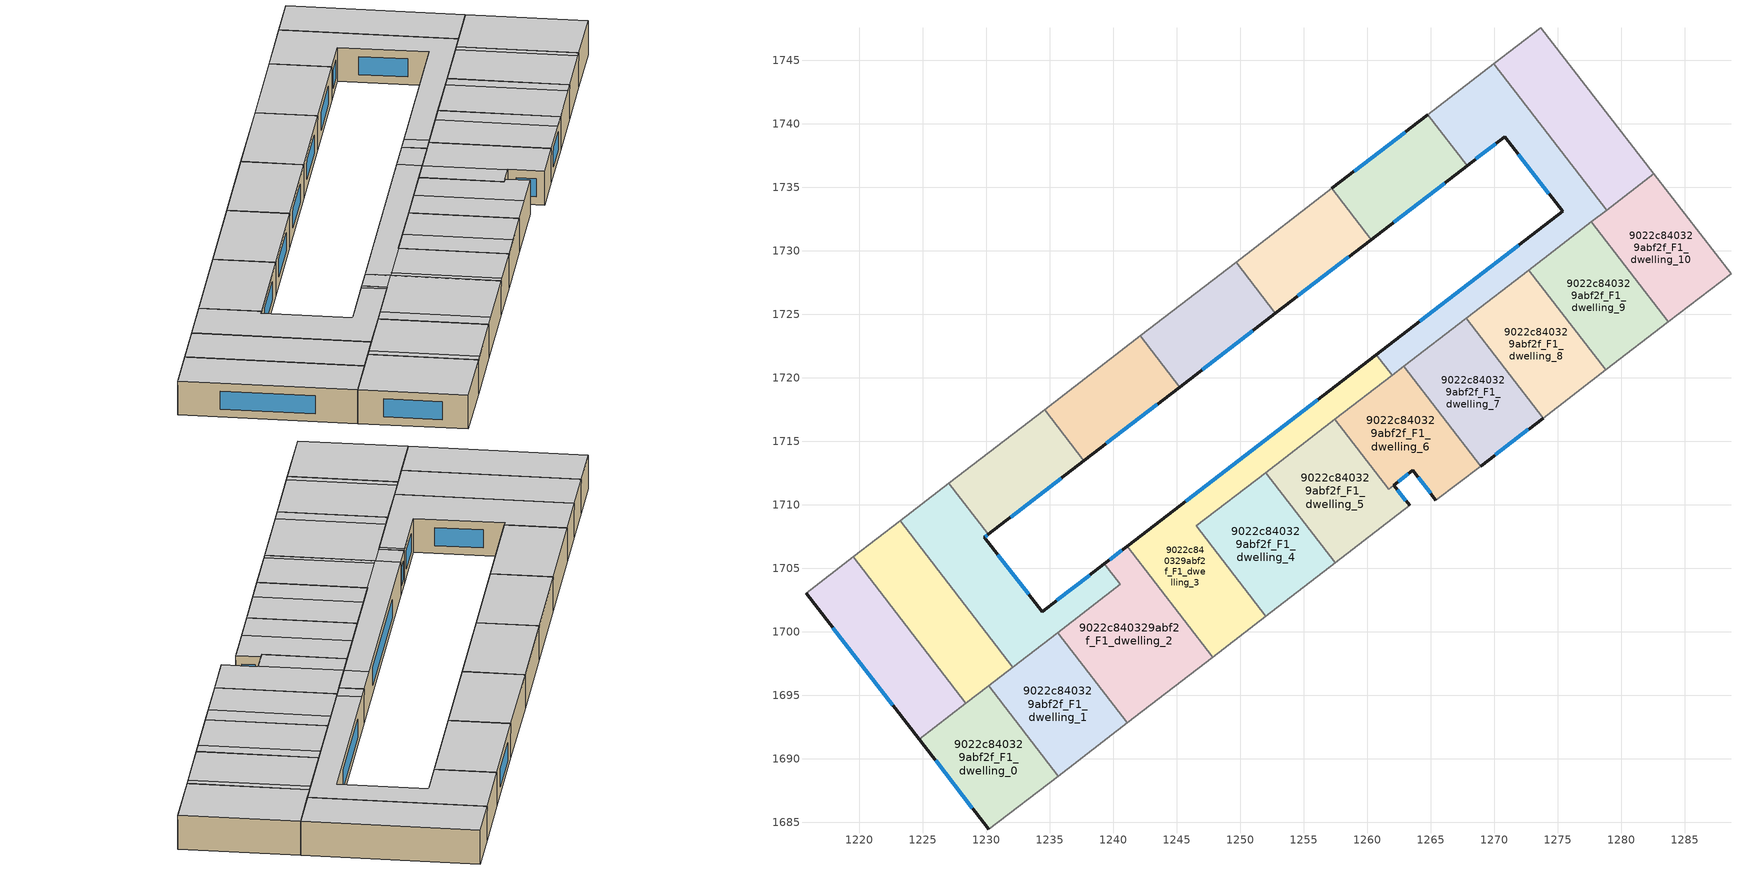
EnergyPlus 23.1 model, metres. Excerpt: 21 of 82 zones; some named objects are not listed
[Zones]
9022c840329abf2f_F1_dwelling_0
 floor to 9022c840329abf2f_F0_dwelling_0 (EU_floor_Construction): 1230.2,1695.73 1235.66,1688.63 1230.22,1684.44 1224.73,1691.52 z3
 wall outside (EU_wall_Construction): 1224.73,1691.52 1230.22,1684.44 z3:6
 wall to 9022c840329abf2f_F1_dwelling_1 (EU_wall_Construction): 1235.66,1688.63 1230.2,1695.73 z3:6
 wall adiabatic (EU_wall_Construction): 1230.22,1684.44 1235.66,1688.63 z3:6
 wall to 9022c840329abf2f_F1_dwelling_11 (EU_wall_Construction): 1228.41,1694.35 1224.73,1691.52 z3:6
 wall to 9022c840329abf2f_F1_dwelling_12 (EU_wall_Construction): 1230.2,1695.73 1228.41,1694.35 z3:6
 window (EU_Window_Construction): 1226.02,1689.86 1228.93,1686.1 z3.7:5.3
 ceiling to 9022c840329abf2f_F2_dwelling_0 (EU_floor_Construction): 1235.66,1688.63 1230.2,1695.73 1224.73,1691.52 1230.22,1684.44 z6
9022c840329abf2f_F1_dwelling_1
 floor to 9022c840329abf2f_F0_dwelling_1 (EU_floor_Construction): 1235.66,1699.93 1241.12,1692.83 1235.66,1688.63 1230.2,1695.73 z3
 wall to 9022c840329abf2f_F1_dwelling_2 (EU_wall_Construction): 1241.12,1692.83 1235.66,1699.93 z3:6
 wall adiabatic (EU_wall_Construction): 1235.66,1688.63 1241.12,1692.83 z3:6
 wall to 9022c840329abf2f_F1_dwelling_13 (EU_wall_Construction): 1235.66,1699.93 1232.1,1697.19 z3:6
 wall to 9022c840329abf2f_F1_dwelling_12 (EU_wall_Construction): 1232.1,1697.2 1230.2,1695.73 z3:6
 ceiling to 9022c840329abf2f_F2_dwelling_1 (EU_floor_Construction): 1241.12,1692.83 1235.66,1699.93 1230.75,1696.15 1236.21,1689.05 z6
 ceiling to 9022c840329abf2f_F2_dwelling_0 (EU_floor_Construction): 1236.21,1689.05 1230.75,1696.15 1230.2,1695.73 1235.66,1688.63 z6
9022c840329abf2f_F1_dwelling_10
 floor to 9022c840329abf2f_F0_dwelling_10 (EU_floor_Construction): 1282.58,1736.05 1288.66,1728.2 1283.72,1724.4 1277.67,1732.27 z3
 wall adiabatic (EU_wall_Construction): 1283.72,1724.4 1288.66,1728.2 1282.58,1736.05 z3:6
 wall to 9022c840329abf2f_F1_dwelling_9 (EU_wall_Construction): 1277.67,1732.27 1283.72,1724.4 z3:6
 wall to 9022c840329abf2f_F1_dwelling_20 (EU_wall_Construction): 1282.58,1736.05 1278.87,1733.19 z3:6
 wall to 9022c840329abf2f_F1_dwelling_19 (EU_wall_Construction): 1278.87,1733.19 1277.67,1732.27 z3:6
 ceiling to 9022c840329abf2f_F2_dwelling_9 (EU_floor_Construction): 1288.66,1728.2 1282.58,1736.05 1277.67,1732.27 1283.72,1724.4 z6
9022c840329abf2f_F1_dwelling_11
 floor to 9022c840329abf2f_F0_dwelling_11 (EU_floor_Construction): 1219.53,1705.88 1228.41,1694.35 1224.73,1691.52 1215.82,1703.03 z3
 wall outside (EU_wall_Construction): 1215.82,1703.03 1224.73,1691.52 z3:6
 wall to 9022c840329abf2f_F1_dwelling_12 (EU_wall_Construction): 1228.41,1694.35 1219.53,1705.88 z3:6
 wall adiabatic (EU_wall_Construction): 1219.53,1705.88 1215.82,1703.03 z3:6
 window (EU_Window_Construction): 1217.91,1700.32 1222.64,1694.22 z3.7:5.3
 ceiling to 9022c840329abf2f_F2_dwelling_10 (EU_floor_Construction): 1228.41,1694.35 1219.53,1705.88 1215.82,1703.03 1224.73,1691.52 z6
9022c840329abf2f_F1_dwelling_12
 floor to 9022c840329abf2f_F0_dwelling_12 (EU_floor_Construction): 1223.23,1708.73 1232.1,1697.2 1228.41,1694.35 1219.53,1705.88 z3
 wall to 9022c840329abf2f_F1_dwelling_13 (EU_wall_Construction): 1232.1,1697.2 1223.23,1708.73 z3:6
 wall adiabatic (EU_wall_Construction): 1223.23,1708.73 1219.53,1705.88 z3:6
 ceiling to 9022c840329abf2f_F2_dwelling_11 (EU_floor_Construction): 1232.1,1697.2 1223.23,1708.73 1219.53,1705.88 1228.41,1694.35 z6
9022c840329abf2f_F1_dwelling_13
 floor to 9022c840329abf2f_F0_dwelling_13 (EU_floor_Construction): 1239.32,1705.34 1240.58,1703.72 1232.1,1697.2 1223.23,1708.73 1227.07,1711.68 1230.16,1707.66 1229.87,1707.43 1234.42,1701.57 z3
 wall outside (EU_wall_Construction): 1239.32,1705.34 1234.42,1701.57 1229.87,1707.43 1230.16,1707.66 z3:6
 wall to 9022c840329abf2f_F1_dwelling_2 (EU_wall_Construction): 1235.66,1699.93 1240.58,1703.72 1239.32,1705.34 z3:6
 wall adiabatic (EU_wall_Construction): 1227.07,1711.68 1223.23,1708.73 z3:6
 wall to 9022c840329abf2f_F1_dwelling_14 (EU_wall_Construction): 1230.16,1707.66 1227.07,1711.68 z3:6
 window (EU_Window_Construction): 1238.17,1704.46 1235.57,1702.46 / 1229.94,1707.49 1230.09,1707.6 / 1233.35,1702.95 1230.94,1706.06 z3.7:5.3
 ceiling to 9022c840329abf2f_F2_dwelling_12 (EU_floor_Construction): 1240.3,1703.5 1239.05,1705.13 1234.42,1701.57 1229.87,1707.43 1230.16,1707.66 1227.07,1711.68 1223.23,1708.73 1232.1,1697.2 z6
 ceiling to 9022c840329abf2f_F2_dwelling_5 (EU_floor_Construction): 1240.58,1703.72 1239.32,1705.34 1239.05,1705.13 1240.3,1703.5 z6
9022c840329abf2f_F1_dwelling_14
 floor to 9022c840329abf2f_F0_dwelling_14 (EU_floor_Construction): 1234.6,1717.48 1237.7,1713.46 1230.16,1707.66 1227.07,1711.68 z3
 wall outside (EU_wall_Construction): 1230.16,1707.66 1237.7,1713.46 z3:6
 wall adiabatic (EU_wall_Construction): 1234.6,1717.48 1227.07,1711.68 z3:6
 wall to 9022c840329abf2f_F1_dwelling_15 (EU_wall_Construction): 1237.7,1713.46 1234.6,1717.48 z3:6
 window (EU_Window_Construction): 1231.93,1709.02 1235.93,1712.1 z3.7:5.3
 ceiling to 9022c840329abf2f_F2_dwelling_13 (EU_floor_Construction): 1237.7,1713.46 1234.6,1717.48 1227.07,1711.68 1230.16,1707.66 z6
9022c840329abf2f_F1_dwelling_15
 floor to 9022c840329abf2f_F0_dwelling_15 (EU_floor_Construction): 1242.15,1723.29 1245.24,1719.26 1237.7,1713.46 1234.6,1717.48 z3
 wall outside (EU_wall_Construction): 1237.7,1713.46 1245.24,1719.26 z3:6
 wall adiabatic (EU_wall_Construction): 1242.15,1723.29 1234.6,1717.48 z3:6
 wall to 9022c840329abf2f_F1_dwelling_16 (EU_wall_Construction): 1245.24,1719.26 1242.15,1723.29 z3:6
 window (EU_Window_Construction): 1239.47,1714.82 1243.47,1717.9 z3.7:5.3
 ceiling to 9022c840329abf2f_F2_dwelling_14 (EU_floor_Construction): 1245.24,1719.26 1242.15,1723.29 1234.6,1717.48 1237.7,1713.46 z6
9022c840329abf2f_F1_dwelling_16
 floor to 9022c840329abf2f_F0_dwelling_16 (EU_floor_Construction): 1249.69,1729.09 1252.78,1725.07 1245.24,1719.26 1242.15,1723.29 z3
 wall outside (EU_wall_Construction): 1245.24,1719.26 1252.78,1725.07 z3:6
 wall adiabatic (EU_wall_Construction): 1249.69,1729.09 1242.15,1723.29 z3:6
 wall to 9022c840329abf2f_F1_dwelling_17 (EU_wall_Construction): 1252.78,1725.07 1249.69,1729.09 z3:6
 window (EU_Window_Construction): 1247.01,1720.63 1251.01,1723.71 z3.7:5.3
 ceiling to 9022c840329abf2f_F2_dwelling_15 (EU_floor_Construction): 1252.78,1725.07 1249.69,1729.09 1242.15,1723.29 1245.24,1719.26 z6
9022c840329abf2f_F1_dwelling_17
 floor to 9022c840329abf2f_F0_dwelling_17 (EU_floor_Construction): 1257.23,1734.9 1260.33,1730.88 1252.78,1725.07 1249.69,1729.09 z3
 wall outside (EU_wall_Construction): 1252.78,1725.07 1260.33,1730.88 z3:6
 wall adiabatic (EU_wall_Construction): 1257.23,1734.9 1249.69,1729.09 z3:6
 wall to 9022c840329abf2f_F1_dwelling_18 (EU_wall_Construction): 1260.33,1730.88 1257.23,1734.9 z3:6
 window (EU_Window_Construction): 1254.56,1726.44 1258.56,1729.52 z3.7:5.3
 ceiling to 9022c840329abf2f_F2_dwelling_16 (EU_floor_Construction): 1260.33,1730.88 1257.23,1734.9 1249.69,1729.09 1252.78,1725.07 z6
9022c840329abf2f_F1_dwelling_18
 floor to 9022c840329abf2f_F0_dwelling_18 (EU_floor_Construction): 1264.78,1740.71 1267.88,1736.69 1260.33,1730.88 1257.23,1734.9 z3
 wall outside (EU_wall_Construction): 1264.78,1740.71 1257.23,1734.9 / 1260.33,1730.88 1267.88,1736.69 z3:6
 wall to 9022c840329abf2f_F1_dwelling_19 (EU_wall_Construction): 1267.88,1736.69 1264.78,1740.71 z3:6
 window (EU_Window_Construction): 1263.01,1739.35 1259.01,1736.26 / 1262.1,1732.24 1266.1,1735.32 z3.7:5.3
 ceiling to 9022c840329abf2f_F2_dwelling_17 (EU_floor_Construction): 1267.88,1736.69 1264.78,1740.71 1257.23,1734.9 1260.33,1730.88 z6
9022c840329abf2f_F1_dwelling_19
 floor to 9022c840329abf2f_F0_dwelling_19 (EU_floor_Construction): 1269.99,1744.72 1278.87,1733.19 1261.97,1720.18 1260.72,1721.81 1275.39,1733.1 1270.84,1738.97 1267.88,1736.69 1264.78,1740.71 z3
 wall outside (EU_wall_Construction): 1267.88,1736.69 1270.84,1738.97 1275.39,1733.1 1260.72,1721.81 z3:6
 wall adiabatic (EU_wall_Construction): 1269.99,1744.72 1264.78,1740.71 z3:6
 wall to 9022c840329abf2f_F1_dwelling_20 (EU_wall_Construction): 1278.87,1733.19 1269.99,1744.72 z3:6
 wall to 9022c840329abf2f_F1_dwelling_3 (EU_wall_Construction): 1260.72,1721.81 1261.97,1720.18 z3:6
 wall to 9022c840329abf2f_F1_dwelling_8 (EU_wall_Construction): 1267.82,1724.68 1272.74,1728.48 z3:6
 wall to 9022c840329abf2f_F1_dwelling_6 (EU_wall_Construction): 1261.97,1720.18 1262.89,1720.89 z3:6
 wall to 9022c840329abf2f_F1_dwelling_9 (EU_wall_Construction): 1272.74,1728.48 1277.67,1732.27 z3:6
 wall to 9022c840329abf2f_F1_dwelling_7 (EU_wall_Construction): 1262.89,1720.89 1267.82,1724.68 z3:6
 window (EU_Window_Construction): 1271.91,1737.59 1274.32,1734.48 / 1268.57,1737.22 1270.15,1738.44 / 1271.95,1730.45 1264.16,1724.46 z3.7:5.3
 ceiling to 9022c840329abf2f_F2_dwelling_18 (EU_floor_Construction): 1278.87,1733.19 1269.99,1744.72 1264.78,1740.71 1267.88,1736.69 1270.84,1738.97 1275.39,1733.1 1261.95,1722.75 1263.2,1721.13 z6
 ceiling to 9022c840329abf2f_F2_dwelling_6 (EU_floor_Construction): 1263.2,1721.13 1261.95,1722.75 1260.72,1721.81 1261.97,1720.18 z6
9022c840329abf2f_F1_dwelling_2
 floor to 9022c840329abf2f_F0_dwelling_2 (EU_floor_Construction): 1241.13,1706.73 1247.85,1698 1241.12,1692.83 1235.66,1699.93 1240.58,1703.72 1239.32,1705.34 z3
 wall outside (EU_wall_Construction): 1241.13,1706.73 1239.32,1705.34 z3:6
 wall to 9022c840329abf2f_F1_dwelling_3 (EU_wall_Construction): 1247.85,1698 1241.13,1706.73 z3:6
 wall adiabatic (EU_wall_Construction): 1241.12,1692.83 1247.85,1698 z3:6
 window (EU_Window_Construction): 1240.7,1706.41 1239.75,1705.67 z3.7:5.3
 ceiling to 9022c840329abf2f_F2_dwelling_2 (EU_floor_Construction): 1247.85,1698 1242.38,1705.1 1236.75,1700.77 1242.21,1693.67 z6
 ceiling to 9022c840329abf2f_F2_dwelling_1 (EU_floor_Construction): 1242.21,1693.67 1236.75,1700.77 1235.66,1699.93 1241.12,1692.83 z6
 ceiling to 9022c840329abf2f_F2_dwelling_5 (EU_floor_Construction): 1242.38,1705.1 1241.13,1706.73 1239.32,1705.34 1240.58,1703.72 z6
9022c840329abf2f_F1_dwelling_20
 floor to 9022c840329abf2f_F0_dwelling_20 (EU_floor_Construction): 1273.67,1747.55 1282.58,1736.05 1278.87,1733.19 1269.99,1744.72 z3
 wall adiabatic (EU_wall_Construction): 1282.58,1736.05 1273.67,1747.55 1269.99,1744.72 z3:6
 ceiling to 9022c840329abf2f_F2_dwelling_19 (EU_floor_Construction): 1282.58,1736.05 1273.67,1747.55 1269.99,1744.72 1278.87,1733.19 z6
9022c840329abf2f_F1_dwelling_3
 floor to 9022c840329abf2f_F0_dwelling_3 (EU_floor_Construction): 1260.72,1721.81 1261.97,1720.18 1246.57,1708.33 1252.03,1701.23 1247.85,1698 1241.13,1706.73 z3
 wall outside (EU_wall_Construction): 1260.72,1721.81 1241.13,1706.73 z3:6
 wall adiabatic (EU_wall_Construction): 1247.85,1698 1252.03,1701.23 z3:6
 wall to 9022c840329abf2f_F1_dwelling_4 (EU_wall_Construction): 1252.03,1701.23 1246.57,1708.33 1252.02,1712.53 z3:6
 wall to 9022c840329abf2f_F1_dwelling_5 (EU_wall_Construction): 1252.02,1712.53 1257.47,1716.72 z3:6
 wall to 9022c840329abf2f_F1_dwelling_6 (EU_wall_Construction): 1257.47,1716.72 1261.97,1720.18 z3:6
 window (EU_Window_Construction): 1256.12,1718.27 1245.73,1710.27 z3.7:5.3
 ceiling to 9022c840329abf2f_F2_dwelling_5 (EU_floor_Construction): 1259.3,1718.13 1258.04,1719.75 1241.13,1706.73 1242.38,1705.1 z6
 ceiling to 9022c840329abf2f_F2_dwelling_2 (EU_floor_Construction): 1248.21,1698.29 1242.75,1705.39 1242.38,1705.1 1247.85,1698 z6
 ceiling to 9022c840329abf2f_F2_dwelling_6 (EU_floor_Construction): 1261.97,1720.18 1260.72,1721.81 1258.04,1719.75 1259.3,1718.13 z6
 ceiling to 9022c840329abf2f_F2_dwelling_3 (EU_floor_Construction): 1252.03,1701.23 1246.57,1708.33 1242.75,1705.39 1248.21,1698.29 z6
9022c840329abf2f_F1_dwelling_4
 floor to 9022c840329abf2f_F0_dwelling_4 (EU_floor_Construction): 1252.02,1712.53 1257.49,1705.42 1252.03,1701.23 1246.57,1708.33 z3
 wall to 9022c840329abf2f_F1_dwelling_5 (EU_wall_Construction): 1257.49,1705.42 1252.02,1712.53 z3:6
 wall adiabatic (EU_wall_Construction): 1252.03,1701.23 1257.49,1705.42 z3:6
 ceiling to 9022c840329abf2f_F2_dwelling_3 (EU_floor_Construction): 1254.21,1702.91 1248.75,1710.01 1246.57,1708.33 1252.03,1701.23 z6
 ceiling to 9022c840329abf2f_F2_dwelling_4 (EU_floor_Construction): 1257.49,1705.42 1252.02,1712.53 1248.75,1710.01 1254.21,1702.91 z6
9022c840329abf2f_F1_dwelling_5
 floor to 9022c840329abf2f_F0_dwelling_5 (EU_floor_Construction): 1262.1,1711.55 1263.35,1709.94 1257.49,1705.42 1252.02,1712.53 1257.47,1716.72 1261.7,1711.23 z3
 wall outside (EU_wall_Construction): 1263.35,1709.94 1262.1,1711.55 z3:6
 wall to 9022c840329abf2f_F1_dwelling_6 (EU_wall_Construction): 1262.1,1711.55 1261.7,1711.23 1257.47,1716.72 z3:6
 wall adiabatic (EU_wall_Construction): 1257.49,1705.42 1263.35,1709.94 z3:6
 window (EU_Window_Construction): 1263.06,1710.31 1262.4,1711.17 z3.7:5.3
 ceiling to 9022c840329abf2f_F2_dwelling_4 (EU_floor_Construction): 1260.21,1707.52 1254.75,1714.62 1252.02,1712.53 1257.49,1705.42 z6
 ceiling to 9022c840329abf2f_F2_dwelling_5 (EU_floor_Construction): 1263.35,1709.94 1262.1,1711.55 1261.7,1711.23 1257.47,1716.72 1254.75,1714.62 1260.21,1707.52 z6
9022c840329abf2f_F1_dwelling_6
 floor to 9022c840329abf2f_F0_dwelling_6 (EU_floor_Construction): 1262.89,1720.89 1268.94,1713.03 1265.43,1710.33 1263.6,1712.7 1261.7,1711.23 1257.47,1716.72 z3
 wall outside (EU_wall_Construction): 1262.1,1711.55 1263.6,1712.7 1265.43,1710.33 z3:6
 wall to 9022c840329abf2f_F1_dwelling_7 (EU_wall_Construction): 1268.94,1713.03 1262.89,1720.89 z3:6
 wall adiabatic (EU_wall_Construction): 1265.43,1710.33 1268.94,1713.03 z3:6
 window (EU_Window_Construction): 1264.03,1712.14 1265,1710.89 / 1262.45,1711.82 1263.25,1712.43 z3.7:5.3
 ceiling to 9022c840329abf2f_F2_dwelling_6 (EU_floor_Construction): 1268.94,1713.03 1262.89,1720.89 1259.3,1718.13 1263.52,1712.64 1263.6,1712.7 1265.43,1710.33 z6
 ceiling to 9022c840329abf2f_F2_dwelling_5 (EU_floor_Construction): 1263.52,1712.64 1259.3,1718.13 1257.47,1716.72 1261.7,1711.23 z6
9022c840329abf2f_F1_dwelling_7
 floor to 9022c840329abf2f_F0_dwelling_7 (EU_floor_Construction): 1267.82,1724.68 1273.87,1716.82 1268.94,1713.03 1262.89,1720.89 z3
 wall outside (EU_wall_Construction): 1268.94,1713.03 1273.87,1716.82 z3:6
 wall to 9022c840329abf2f_F1_dwelling_8 (EU_wall_Construction): 1273.87,1716.82 1267.82,1724.68 z3:6
 window (EU_Window_Construction): 1270.1,1713.92 1272.71,1715.93 z3.7:5.3
 ceiling to 9022c840329abf2f_F2_dwelling_6 (EU_floor_Construction): 1272.39,1715.69 1266.34,1723.55 1262.89,1720.89 1268.94,1713.03 z6
 ceiling to 9022c840329abf2f_F2_dwelling_7 (EU_floor_Construction): 1273.87,1716.82 1267.82,1724.68 1266.34,1723.55 1272.39,1715.69 z6
9022c840329abf2f_F1_dwelling_8
 floor to 9022c840329abf2f_F0_dwelling_8 (EU_floor_Construction): 1272.74,1728.48 1278.8,1720.61 1273.87,1716.82 1267.82,1724.68 z3
 wall to 9022c840329abf2f_F1_dwelling_9 (EU_wall_Construction): 1278.8,1720.61 1272.74,1728.48 z3:6
 wall adiabatic (EU_wall_Construction): 1273.87,1716.82 1278.8,1720.61 z3:6
 ceiling to 9022c840329abf2f_F2_dwelling_8 (EU_floor_Construction): 1278.8,1720.61 1272.74,1728.48 1271.76,1727.72 1277.81,1719.86 z6
 ceiling to 9022c840329abf2f_F2_dwelling_7 (EU_floor_Construction): 1277.81,1719.86 1271.76,1727.72 1267.82,1724.68 1273.87,1716.82 z6
9022c840329abf2f_F1_dwelling_9
 floor to 9022c840329abf2f_F0_dwelling_9 (EU_floor_Construction): 1277.67,1732.27 1283.72,1724.4 1278.8,1720.61 1272.74,1728.48 z3
 wall adiabatic (EU_wall_Construction): 1278.8,1720.61 1283.72,1724.4 z3:6
 ceiling to 9022c840329abf2f_F2_dwelling_8 (EU_floor_Construction): 1283.23,1724.02 1277.18,1731.89 1272.74,1728.48 1278.8,1720.61 z6
 ceiling to 9022c840329abf2f_F2_dwelling_9 (EU_floor_Construction): 1283.72,1724.4 1277.67,1732.27 1277.18,1731.89 1283.23,1724.02 z6
[Building]
EU S2 Campaign: North Axis=0; Terrain=City; Solar Distribution=FullExterior
[Site:Location]
Budapest.Ferenc.Liszt.Intl.AP: Latitude=47.437; Longitude=19.256; Time Zone=1; Elevation=185
[SizingPeriod:WeatherFileDays]
AnnualSizingPeriod: Begin Month=1; Begin Day of Month=1; End Month=12; End Day of Month=31; Day of Week for Start Day=Monday; Use Weather File Daylight Saving Period=No; Use Weather File Rain and Snow Indicators=No
[MATERIAL]
EU_InternalMass_Material: Roughness=MediumRough; Thickness=0.1; Conductivity=1; Density=1800; Specific Heat=900; Thermal Absorptance=0.9; Solar Absorptance=0.7; Visible Absorptance=0.7
[MATERIAL:NOMASS] Roughness=MediumRough; Thermal Absorptance=0.9; Solar Absorptance=0.7; Visible Absorptance=0.7
Name | Thermal Resistance
EU_wall_NoMass | 0.832559
EU_floor_NoMass | 0.872794
[WINDOWMATERIAL:SIMPLEGLAZINGSYSTEM]
EU_Window_SimpleGlazing: UFactor=2.79869; Solar Heat Gain Coefficient=0.75; Visible Transmittance=0.75
[CONSTRUCTION]
EU_wall_Construction: EU_wall_NoMass
EU_floor_Construction: EU_floor_NoMass
EU_Window_Construction: EU_Window_SimpleGlazing
EU_InternalMass_Construction: EU_InternalMass_Material
[ZONE] Type=1; Multiplier=1; Ceiling Height=autocalculate; Floor Area=autocalculate; Part of Total Floor Area=Yes
Name | Volume
9022c840329abf2f_F1_dwelling_0 | 185.043
9022c840329abf2f_F1_dwelling_1; 9022c840329abf2f_F1_dwelling_7 | 185.027
9022c840329abf2f_F1_dwelling_10 | 185.041
9022c840329abf2f_F1_dwelling_11 | 203.539
9022c840329abf2f_F1_dwelling_12 | 203.522
9022c840329abf2f_F1_dwelling_13 | 239.607
9022c840329abf2f_F1_dwelling_14 | 144.873
9022c840329abf2f_F1_dwelling_15 | 144.911
9022c840329abf2f_F1_dwelling_16 | 144.922
9022c840329abf2f_F1_dwelling_17 | 144.952
9022c840329abf2f_F1_dwelling_18 | 144.985
9022c840329abf2f_F1_dwelling_19 | 294.221
9022c840329abf2f_F1_dwelling_2 | 242.084
9022c840329abf2f_F1_dwelling_20 | 203.531
9022c840329abf2f_F1_dwelling_3 | 294.215
9022c840329abf2f_F1_dwelling_4 | 185.025
9022c840329abf2f_F1_dwelling_5 | 188.192
9022c840329abf2f_F1_dwelling_6 | 181.888
9022c840329abf2f_F1_dwelling_8 | 185.064
9022c840329abf2f_F1_dwelling_9 | 185.057
[INTERNALMASS] Construction=EU_InternalMass_Construction
Name | Zone or ZoneList | Surface Area
9022c840329abf2f_F1_dwelling_0_EU_InternalMass | 9022c840329abf2f_F1_dwelling_0 | 61.6811
9022c840329abf2f_F1_dwelling_1_EU_InternalMass | 9022c840329abf2f_F1_dwelling_1 | 61.6755
9022c840329abf2f_F1_dwelling_2_EU_InternalMass | 9022c840329abf2f_F1_dwelling_2 | 80.6976
9022c840329abf2f_F1_dwelling_3_EU_InternalMass | 9022c840329abf2f_F1_dwelling_3 | 98.0729
9022c840329abf2f_F1_dwelling_4_EU_InternalMass | 9022c840329abf2f_F1_dwelling_4 | 61.6751
9022c840329abf2f_F1_dwelling_5_EU_InternalMass | 9022c840329abf2f_F1_dwelling_5 | 62.7338
9022c840329abf2f_F1_dwelling_6_EU_InternalMass | 9022c840329abf2f_F1_dwelling_6 | 60.63
9022c840329abf2f_F1_dwelling_7_EU_InternalMass | 9022c840329abf2f_F1_dwelling_7 | 61.676
9022c840329abf2f_F1_dwelling_8_EU_InternalMass | 9022c840329abf2f_F1_dwelling_8 | 61.6879
9022c840329abf2f_F1_dwelling_9_EU_InternalMass | 9022c840329abf2f_F1_dwelling_9 | 61.6856
9022c840329abf2f_F1_dwelling_10_EU_InternalMass | 9022c840329abf2f_F1_dwelling_10 | 61.6807
9022c840329abf2f_F1_dwelling_11_EU_InternalMass | 9022c840329abf2f_F1_dwelling_11 | 67.8464
9022c840329abf2f_F1_dwelling_12_EU_InternalMass | 9022c840329abf2f_F1_dwelling_12 | 67.8406
9022c840329abf2f_F1_dwelling_13_EU_InternalMass | 9022c840329abf2f_F1_dwelling_13 | 79.8669
9022c840329abf2f_F1_dwelling_14_EU_InternalMass | 9022c840329abf2f_F1_dwelling_14 | 48.291
9022c840329abf2f_F1_dwelling_15_EU_InternalMass | 9022c840329abf2f_F1_dwelling_15 | 48.3035
9022c840329abf2f_F1_dwelling_16_EU_InternalMass | 9022c840329abf2f_F1_dwelling_16 | 48.3075
9022c840329abf2f_F1_dwelling_17_EU_InternalMass | 9022c840329abf2f_F1_dwelling_17 | 48.3173
9022c840329abf2f_F1_dwelling_18_EU_InternalMass | 9022c840329abf2f_F1_dwelling_18 | 48.3285
9022c840329abf2f_F1_dwelling_19_EU_InternalMass | 9022c840329abf2f_F1_dwelling_19 | 98.0688
9022c840329abf2f_F1_dwelling_20_EU_InternalMass | 9022c840329abf2f_F1_dwelling_20 | 67.8435
[OTHEREQUIPMENT] Fuel Type=Electricity; Design Level Calculation Method=Watts/Area; Power per Zone Floor Area=1; Fraction Latent=0; Fraction Radiant=0; Fraction Lost=0; Carbon Dioxide Generation Rate=0; EndUse Subcategory=EU_Step8_InternalGains
Name | Zone or ZoneList or Space or SpaceList | Schedule
EU_Step8_InternalGain_9022c840329abf2f_F1_dwelling_0_f000 | 9022c840329abf2f_F1_dwelling_0 | EU_Step8_GainSchedule_9022c840329abf2f_F1_dwelling_0_f000
EU_Step8_InternalGain_9022c840329abf2f_F1_dwelling_1_f000 | 9022c840329abf2f_F1_dwelling_1 | EU_Step8_GainSchedule_9022c840329abf2f_F1_dwelling_1_f000
EU_Step8_InternalGain_9022c840329abf2f_F1_dwelling_2_f000 | 9022c840329abf2f_F1_dwelling_2 | EU_Step8_GainSchedule_9022c840329abf2f_F1_dwelling_2_f000
EU_Step8_InternalGain_9022c840329abf2f_F1_dwelling_3_f000 | 9022c840329abf2f_F1_dwelling_3 | EU_Step8_GainSchedule_9022c840329abf2f_F1_dwelling_3_f000
EU_Step8_InternalGain_9022c840329abf2f_F1_dwelling_4_f000 | 9022c840329abf2f_F1_dwelling_4 | EU_Step8_GainSchedule_9022c840329abf2f_F1_dwelling_4_f000
EU_Step8_InternalGain_9022c840329abf2f_F1_dwelling_5_f000 | 9022c840329abf2f_F1_dwelling_5 | EU_Step8_GainSchedule_9022c840329abf2f_F1_dwelling_5_f000
EU_Step8_InternalGain_9022c840329abf2f_F1_dwelling_6_f000 | 9022c840329abf2f_F1_dwelling_6 | EU_Step8_GainSchedule_9022c840329abf2f_F1_dwelling_6_f000
EU_Step8_InternalGain_9022c840329abf2f_F1_dwelling_7_f000 | 9022c840329abf2f_F1_dwelling_7 | EU_Step8_GainSchedule_9022c840329abf2f_F1_dwelling_7_f000
EU_Step8_InternalGain_9022c840329abf2f_F1_dwelling_8_f000 | 9022c840329abf2f_F1_dwelling_8 | EU_Step8_GainSchedule_9022c840329abf2f_F1_dwelling_8_f000
EU_Step8_InternalGain_9022c840329abf2f_F1_dwelling_9_f000 | 9022c840329abf2f_F1_dwelling_9 | EU_Step8_GainSchedule_9022c840329abf2f_F1_dwelling_9_f000
EU_Step8_InternalGain_9022c840329abf2f_F1_dwelling_10_f000 | 9022c840329abf2f_F1_dwelling_10 | EU_Step8_GainSchedule_9022c840329abf2f_F1_dwelling_10_f000
EU_Step8_InternalGain_9022c840329abf2f_F1_dwelling_11_f000 | 9022c840329abf2f_F1_dwelling_11 | EU_Step8_GainSchedule_9022c840329abf2f_F1_dwelling_11_f000
EU_Step8_InternalGain_9022c840329abf2f_F1_dwelling_12_f000 | 9022c840329abf2f_F1_dwelling_12 | EU_Step8_GainSchedule_9022c840329abf2f_F1_dwelling_12_f000
EU_Step8_InternalGain_9022c840329abf2f_F1_dwelling_13_f000 | 9022c840329abf2f_F1_dwelling_13 | EU_Step8_GainSchedule_9022c840329abf2f_F1_dwelling_13_f000
EU_Step8_InternalGain_9022c840329abf2f_F1_dwelling_14_f000 | 9022c840329abf2f_F1_dwelling_14 | EU_Step8_GainSchedule_9022c840329abf2f_F1_dwelling_14_f000
EU_Step8_InternalGain_9022c840329abf2f_F1_dwelling_15_f000 | 9022c840329abf2f_F1_dwelling_15 | EU_Step8_GainSchedule_9022c840329abf2f_F1_dwelling_15_f000
EU_Step8_InternalGain_9022c840329abf2f_F1_dwelling_16_f000 | 9022c840329abf2f_F1_dwelling_16 | EU_Step8_GainSchedule_9022c840329abf2f_F1_dwelling_16_f000
EU_Step8_InternalGain_9022c840329abf2f_F1_dwelling_17_f000 | 9022c840329abf2f_F1_dwelling_17 | EU_Step8_GainSchedule_9022c840329abf2f_F1_dwelling_17_f000
EU_Step8_InternalGain_9022c840329abf2f_F1_dwelling_18_f000 | 9022c840329abf2f_F1_dwelling_18 | EU_Step8_GainSchedule_9022c840329abf2f_F1_dwelling_18_f000
EU_Step8_InternalGain_9022c840329abf2f_F1_dwelling_19_f000 | 9022c840329abf2f_F1_dwelling_19 | EU_Step8_GainSchedule_9022c840329abf2f_F1_dwelling_19_f000
EU_Step8_InternalGain_9022c840329abf2f_F1_dwelling_20_f000 | 9022c840329abf2f_F1_dwelling_20 | EU_Step8_GainSchedule_9022c840329abf2f_F1_dwelling_20_f000
[ZONEVENTILATION:DESIGNFLOWRATE] Schedule=EU_AlwaysOn; Design Flow Rate Calculation Method=AirChanges/Hour; Air Changes per Hour=0.475469; Ventilation Type=Natural; Fan Pressure Rise=0; Fan Total Efficiency=1; Constant Term Coefficient=1; Temperature Term Coefficient=0; Velocity Term Coefficient=0; Velocity Squared Term Coefficient=0; Minimum Indoor Temperature=-100; Maximum Indoor Temperature=100; Delta Temperature=-100; Minimum Outdoor Temperature=-100; Maximum Outdoor Temperature=100; Maximum Wind Speed=40
Name | Zone or ZoneList or Space or SpaceList
EU_ConstantAir_9022c840329abf2f_F1_dwelling_0 | 9022c840329abf2f_F1_dwelling_0
EU_ConstantAir_9022c840329abf2f_F1_dwelling_1 | 9022c840329abf2f_F1_dwelling_1
EU_ConstantAir_9022c840329abf2f_F1_dwelling_2 | 9022c840329abf2f_F1_dwelling_2
EU_ConstantAir_9022c840329abf2f_F1_dwelling_3 | 9022c840329abf2f_F1_dwelling_3
EU_ConstantAir_9022c840329abf2f_F1_dwelling_4 | 9022c840329abf2f_F1_dwelling_4
EU_ConstantAir_9022c840329abf2f_F1_dwelling_5 | 9022c840329abf2f_F1_dwelling_5
EU_ConstantAir_9022c840329abf2f_F1_dwelling_6 | 9022c840329abf2f_F1_dwelling_6
EU_ConstantAir_9022c840329abf2f_F1_dwelling_7 | 9022c840329abf2f_F1_dwelling_7
EU_ConstantAir_9022c840329abf2f_F1_dwelling_8 | 9022c840329abf2f_F1_dwelling_8
EU_ConstantAir_9022c840329abf2f_F1_dwelling_9 | 9022c840329abf2f_F1_dwelling_9
EU_ConstantAir_9022c840329abf2f_F1_dwelling_10 | 9022c840329abf2f_F1_dwelling_10
EU_ConstantAir_9022c840329abf2f_F1_dwelling_11 | 9022c840329abf2f_F1_dwelling_11
EU_ConstantAir_9022c840329abf2f_F1_dwelling_12 | 9022c840329abf2f_F1_dwelling_12
EU_ConstantAir_9022c840329abf2f_F1_dwelling_13 | 9022c840329abf2f_F1_dwelling_13
EU_ConstantAir_9022c840329abf2f_F1_dwelling_14 | 9022c840329abf2f_F1_dwelling_14
EU_ConstantAir_9022c840329abf2f_F1_dwelling_15 | 9022c840329abf2f_F1_dwelling_15
EU_ConstantAir_9022c840329abf2f_F1_dwelling_16 | 9022c840329abf2f_F1_dwelling_16
EU_ConstantAir_9022c840329abf2f_F1_dwelling_17 | 9022c840329abf2f_F1_dwelling_17
EU_ConstantAir_9022c840329abf2f_F1_dwelling_18 | 9022c840329abf2f_F1_dwelling_18
EU_ConstantAir_9022c840329abf2f_F1_dwelling_19 | 9022c840329abf2f_F1_dwelling_19
EU_ConstantAir_9022c840329abf2f_F1_dwelling_20 | 9022c840329abf2f_F1_dwelling_20
[HVACTEMPLATE:ZONE:IDEALLOADSAIRSYSTEM] System Availability Schedule=EU_AlwaysOn; Maximum Heating Supply Air Temperature=50; Minimum Cooling Supply Air Temperature=13; Maximum Heating Supply Air Humidity Ratio=0.0156; Minimum Cooling Supply Air Humidity Ratio=0.0077; Heating Limit=NoLimit; Cooling Limit=NoLimit; Heating Availability Schedule=EU_AlwaysOn; Cooling Availability Schedule=EU_CoolingOff; Dehumidification Control Type=ConstantSensibleHeatRatio; Cooling Sensible Heat Ratio=0.7; Dehumidification Setpoint=60; Humidification Control Type=None; Humidification Setpoint=30; Outdoor Air Method=None; Outdoor Air Flow Rate per Person=0.00944; Outdoor Air Flow Rate per Zone Floor Area=0; Outdoor Air Flow Rate per Zone=0; Demand Controlled Ventilation Type=None; Outdoor Air Economizer Type=NoEconomizer; Heat Recovery Type=None; Sensible Heat Recovery Effectiveness=0.7; Latent Heat Recovery Effectiveness=0.65
Name | Template Thermostat
9022c840329abf2f_F1_dwelling_0 | EU_HeatOnly_9022c840329abf2f_F1_dwelling_0
9022c840329abf2f_F1_dwelling_1 | EU_HeatOnly_9022c840329abf2f_F1_dwelling_1
9022c840329abf2f_F1_dwelling_2 | EU_HeatOnly_9022c840329abf2f_F1_dwelling_2
9022c840329abf2f_F1_dwelling_3 | EU_HeatOnly_9022c840329abf2f_F1_dwelling_3
9022c840329abf2f_F1_dwelling_4 | EU_HeatOnly_9022c840329abf2f_F1_dwelling_4
9022c840329abf2f_F1_dwelling_5 | EU_HeatOnly_9022c840329abf2f_F1_dwelling_5
9022c840329abf2f_F1_dwelling_6 | EU_HeatOnly_9022c840329abf2f_F1_dwelling_6
9022c840329abf2f_F1_dwelling_7 | EU_HeatOnly_9022c840329abf2f_F1_dwelling_7
9022c840329abf2f_F1_dwelling_8 | EU_HeatOnly_9022c840329abf2f_F1_dwelling_8
9022c840329abf2f_F1_dwelling_9 | EU_HeatOnly_9022c840329abf2f_F1_dwelling_9
9022c840329abf2f_F1_dwelling_10 | EU_HeatOnly_9022c840329abf2f_F1_dwelling_10
9022c840329abf2f_F1_dwelling_11 | EU_HeatOnly_9022c840329abf2f_F1_dwelling_11
9022c840329abf2f_F1_dwelling_12 | EU_HeatOnly_9022c840329abf2f_F1_dwelling_12
9022c840329abf2f_F1_dwelling_13 | EU_HeatOnly_9022c840329abf2f_F1_dwelling_13
9022c840329abf2f_F1_dwelling_14 | EU_HeatOnly_9022c840329abf2f_F1_dwelling_14
9022c840329abf2f_F1_dwelling_15 | EU_HeatOnly_9022c840329abf2f_F1_dwelling_15
9022c840329abf2f_F1_dwelling_16 | EU_HeatOnly_9022c840329abf2f_F1_dwelling_16
9022c840329abf2f_F1_dwelling_17 | EU_HeatOnly_9022c840329abf2f_F1_dwelling_17
9022c840329abf2f_F1_dwelling_18 | EU_HeatOnly_9022c840329abf2f_F1_dwelling_18
9022c840329abf2f_F1_dwelling_19 | EU_HeatOnly_9022c840329abf2f_F1_dwelling_19
9022c840329abf2f_F1_dwelling_20 | EU_HeatOnly_9022c840329abf2f_F1_dwelling_20
[SIZING:ZONE] Zone Cooling Design Supply Air Temperature Input Method=SupplyAirTemperature; Zone Cooling Design Supply Air Temperature=13; Zone Heating Design Supply Air Temperature Input Method=SupplyAirTemperature; Zone Heating Design Supply Air Temperature=50; Zone Cooling Design Supply Air Humidity Ratio=0.008; Zone Heating Design Supply Air Humidity Ratio=0.008; Cooling Design Air Flow Method=DesignDay; Cooling Design Air Flow Rate=0; Cooling Minimum Air Flow per Zone Floor Area=0.000762; Cooling Minimum Air Flow=0; Cooling Minimum Air Flow Fraction=0.2; Heating Design Air Flow Method=DesignDay; Heating Design Air Flow Rate=0; Heating Maximum Air Flow per Zone Floor Area=0.002032; Heating Maximum Air Flow=0.141576; Heating Maximum Air Flow Fraction=0.3; Account for Dedicated Outdoor Air System=No; Dedicated Outdoor Air System Control Strategy=NeutralSupplyAir; Dedicated Outdoor Air Low Setpoint Temperature for Design=autosize; Dedicated Outdoor Air High Setpoint Temperature for Design=autosize; Zone Load Sizing Method=Sensible Load Only No Latent Load; Zone Latent Cooling Design Supply Air Humidity Ratio Input Method=HumidityRatioDifference; Zone Cooling Design Supply Air Humidity Ratio Difference=0.005; Zone Latent Heating Design Supply Air Humidity Ratio Input Method=HumidityRatioDifference; Zone Humidification Design Supply Air Humidity Ratio Difference=0.005
9022c840329abf2f_F1_dwelling_0; 9022c840329abf2f_F1_dwelling_1; 9022c840329abf2f_F1_dwelling_2; 9022c840329abf2f_F1_dwelling_3; 9022c840329abf2f_F1_dwelling_4; 9022c840329abf2f_F1_dwelling_5; 9022c840329abf2f_F1_dwelling_6; 9022c840329abf2f_F1_dwelling_7; 9022c840329abf2f_F1_dwelling_8; 9022c840329abf2f_F1_dwelling_9; 9022c840329abf2f_F1_dwelling_10; 9022c840329abf2f_F1_dwelling_11; 9022c840329abf2f_F1_dwelling_12; 9022c840329abf2f_F1_dwelling_13; 9022c840329abf2f_F1_dwelling_14; 9022c840329abf2f_F1_dwelling_15; 9022c840329abf2f_F1_dwelling_16; 9022c840329abf2f_F1_dwelling_17; 9022c840329abf2f_F1_dwelling_18; 9022c840329abf2f_F1_dwelling_19; 9022c840329abf2f_F1_dwelling_20
[SCHEDULE:CONSTANT]
Name | Hourly Value
EU_AlwaysOn | 1
EU_CoolingOff | 0
[SCHEDULE:FILE] Column Number=1; Rows to Skip at Top=0; Number of Hours of Data=8760; Column Separator=Comma; Interpolate to Timestep=No; Minutes per Item=60; Adjust Schedule for Daylight Savings=Yes
Name | File
EU_Step8_GainSchedule_9022c840329abf2f_F1_dwelling_0_f000 | ../../schedules/9022c840329abf2f/9022c840329abf2f_F1_dwelling_0_f000_gain.csv
EU_Step8_GainSchedule_9022c840329abf2f_F1_dwelling_1_f000 | ../../schedules/9022c840329abf2f/9022c840329abf2f_F1_dwelling_1_f000_gain.csv
EU_Step8_GainSchedule_9022c840329abf2f_F1_dwelling_2_f000 | ../../schedules/9022c840329abf2f/9022c840329abf2f_F1_dwelling_2_f000_gain.csv
EU_Step8_GainSchedule_9022c840329abf2f_F1_dwelling_3_f000 | ../../schedules/9022c840329abf2f/9022c840329abf2f_F1_dwelling_3_f000_gain.csv
EU_Step8_GainSchedule_9022c840329abf2f_F1_dwelling_4_f000 | ../../schedules/9022c840329abf2f/9022c840329abf2f_F1_dwelling_4_f000_gain.csv
EU_Step8_GainSchedule_9022c840329abf2f_F1_dwelling_5_f000 | ../../schedules/9022c840329abf2f/9022c840329abf2f_F1_dwelling_5_f000_gain.csv
EU_Step8_GainSchedule_9022c840329abf2f_F1_dwelling_6_f000 | ../../schedules/9022c840329abf2f/9022c840329abf2f_F1_dwelling_6_f000_gain.csv
EU_Step8_GainSchedule_9022c840329abf2f_F1_dwelling_7_f000 | ../../schedules/9022c840329abf2f/9022c840329abf2f_F1_dwelling_7_f000_gain.csv
EU_Step8_GainSchedule_9022c840329abf2f_F1_dwelling_8_f000 | ../../schedules/9022c840329abf2f/9022c840329abf2f_F1_dwelling_8_f000_gain.csv
EU_Step8_GainSchedule_9022c840329abf2f_F1_dwelling_9_f000 | ../../schedules/9022c840329abf2f/9022c840329abf2f_F1_dwelling_9_f000_gain.csv
EU_Step8_GainSchedule_9022c840329abf2f_F1_dwelling_10_f000 | ../../schedules/9022c840329abf2f/9022c840329abf2f_F1_dwelling_10_f000_gain.csv
EU_Step8_GainSchedule_9022c840329abf2f_F1_dwelling_11_f000 | ../../schedules/9022c840329abf2f/9022c840329abf2f_F1_dwelling_11_f000_gain.csv
EU_Step8_GainSchedule_9022c840329abf2f_F1_dwelling_12_f000 | ../../schedules/9022c840329abf2f/9022c840329abf2f_F1_dwelling_12_f000_gain.csv
EU_Step8_GainSchedule_9022c840329abf2f_F1_dwelling_13_f000 | ../../schedules/9022c840329abf2f/9022c840329abf2f_F1_dwelling_13_f000_gain.csv
EU_Step8_GainSchedule_9022c840329abf2f_F1_dwelling_14_f000 | ../../schedules/9022c840329abf2f/9022c840329abf2f_F1_dwelling_14_f000_gain.csv
EU_Step8_GainSchedule_9022c840329abf2f_F1_dwelling_15_f000 | ../../schedules/9022c840329abf2f/9022c840329abf2f_F1_dwelling_15_f000_gain.csv
EU_Step8_GainSchedule_9022c840329abf2f_F1_dwelling_16_f000 | ../../schedules/9022c840329abf2f/9022c840329abf2f_F1_dwelling_16_f000_gain.csv
EU_Step8_GainSchedule_9022c840329abf2f_F1_dwelling_17_f000 | ../../schedules/9022c840329abf2f/9022c840329abf2f_F1_dwelling_17_f000_gain.csv
EU_Step8_GainSchedule_9022c840329abf2f_F1_dwelling_18_f000 | ../../schedules/9022c840329abf2f/9022c840329abf2f_F1_dwelling_18_f000_gain.csv
EU_Step8_GainSchedule_9022c840329abf2f_F1_dwelling_19_f000 | ../../schedules/9022c840329abf2f/9022c840329abf2f_F1_dwelling_19_f000_gain.csv
EU_Step8_GainSchedule_9022c840329abf2f_F1_dwelling_20_f000 | ../../schedules/9022c840329abf2f/9022c840329abf2f_F1_dwelling_20_f000_gain.csv
